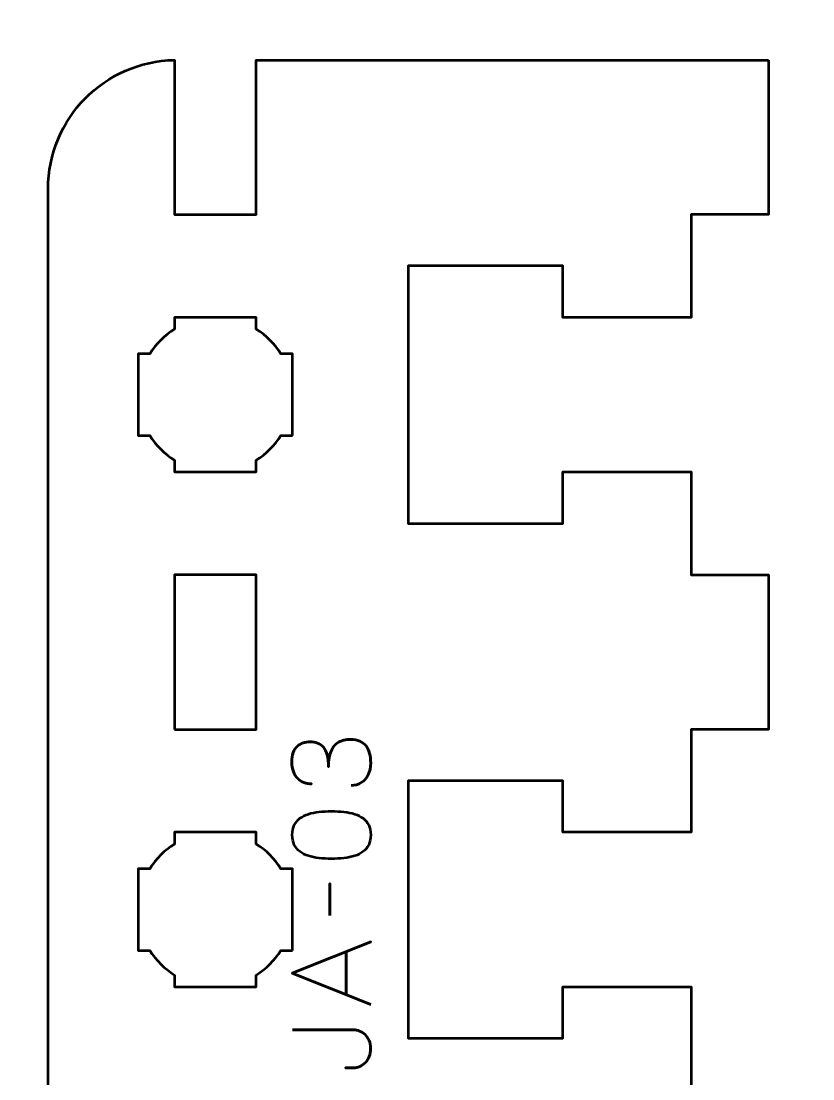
# Model space of a CAD drawing. Header units: centimetres. Extents: x -21 to 0, y -29.7 to 0.
# Drawn here: x -16.655 to -13.578, y -25.758 to -21.649 of the extents above; entities that cross this region are included whole.
import ezdxf

# ---------------------------------------------------------------- set-up
doc = ezdxf.new("R2010")
doc.units = ezdxf.units.CM
doc.header["$MEASUREMENT"] = 0
doc.layers.add('Layer 1', color=7, linetype='Continuous')

msp = doc.modelspace()

# ---------------------------------------------------------------- linework, layer by layer
at = {"layer": 'Layer 1', "color": 22, "lineweight": 53}
msp.add_open_spline([(-21.00003, -29.19995), (-21.00003, -29.19995), (-21.00003, -0.49992), (-21.00003, -0.49992), (-21.00003, -0.49992), (-21.00003, -0.22295), (-20.77694, 0.00004), (-20.49994, 0.00004), (-20.49994, 0.00004), (-20.49994, 0.00004), (-0.50008, 0.00004), (-0.50008, 0.00004), (-0.50008, 0.00004), (-0.22294, 0.00004), (0.00002, -0.22295), (0.00002, -0.49992), (0.00002, -0.49992), (0.00002, -0.49992), (0.00002, -29.19995), (0.00002, -29.19995), (0.00002, -29.19995), (0.00002, -29.47695), (-0.22294, -29.70004), (-0.50008, -29.70004), (-0.50008, -29.70004), (-0.50008, -29.70004), (-20.49994, -29.70004), (-20.49994, -29.70004), (-20.49994, -29.70004), (-20.77694, -29.70004), (-21.00003, -29.47695), (-21.00003, -29.19995)], degree=3, knots=[0, 0, 0, 0, 0.125, 0.125, 0.125, 0.125, 0.25, 0.25, 0.25, 0.25, 0.375, 0.375, 0.375, 0.375, 0.5, 0.5, 0.5, 0.5, 0.625, 0.625, 0.625, 0.625, 0.75, 0.75, 0.75, 0.75, 0.875, 0.875, 0.875, 0.875, 1, 1, 1, 1], dxfattribs=at)
at = {"layer": 'Layer 1', "color": 114, "lineweight": 53}
msp.add_open_spline([(-13.75, -21.80006), (-13.75, -21.80006), (-14.05, -21.80006), (-14.05, -21.80006), (-14.05, -21.80006), (-14.05, -21.80006), (-14.04999, -21.80006), (-14.04999, -21.80006), (-14.04999, -21.80006), (-14.04999, -21.80006), (-15.74125, -21.80006), (-15.74125, -21.80006), (-15.74125, -21.80006), (-15.74125, -21.80006), (-15.74125, -22.40006), (-15.74125, -22.40006), (-15.74125, -22.40006), (-15.74125, -22.40006), (-16.05875, -22.40006), (-16.05875, -22.40006), (-16.05875, -22.40006), (-16.05875, -22.40006), (-16.05875, -21.80017), (-16.05875, -21.80017), (-16.05875, -21.80017), (-16.3308, -21.80484), (-16.55, -22.0269), (-16.55, -22.30006), (-16.55, -22.30006), (-16.55, -22.30006), (-16.55, -27.90005), (-16.55, -27.90005), (-16.55, -27.90005), (-16.55, -28.17321), (-16.3308, -28.39527), (-16.05875, -28.39994), (-16.05875, -28.39994), (-16.05875, -28.39994), (-16.05875, -27.80005), (-16.05875, -27.80005), (-16.05875, -27.80005), (-16.05875, -27.80005), (-15.74125, -27.80005), (-15.74125, -27.80005), (-15.74125, -27.80005), (-15.74125, -27.80005), (-15.74125, -28.39812), (-15.74125, -28.39812), (-15.74125, -28.39812), (-15.74125, -28.39812), (-13.75, -28.38755), (-13.75, -28.38755), (-13.75, -28.38755), (-13.75, -28.38755), (-13.75, -27.80005), (-13.75, -27.80005), (-13.75, -27.80005), (-13.75, -27.80005), (-14.05, -27.80005), (-14.05, -27.80005), (-14.05, -27.80005), (-14.05, -27.80005), (-14.05, -27.40005), (-14.05, -27.40005), (-14.05, -27.40005), (-14.05, -27.40005), (-14.55, -27.40005), (-14.55, -27.40005), (-14.55, -27.40005), (-14.55, -27.40005), (-14.55001, -27.60005), (-14.55001, -27.60005), (-14.55001, -27.60005), (-14.55001, -27.60005), (-15.15, -27.60005), (-15.15, -27.60005), (-15.15, -27.60005), (-15.15, -27.21672), (-15.15, -26.98338), (-15.15, -26.60005), (-15.15, -26.60005), (-15.15, -26.60005), (-14.55001, -26.60005), (-14.55001, -26.60005), (-14.55001, -26.60005), (-14.55001, -26.60005), (-14.55, -26.80005), (-14.55, -26.80005), (-14.55, -26.80005), (-14.55, -26.80005), (-14.04999, -26.80005), (-14.04999, -26.80005), (-14.04999, -26.80005), (-14.04999, -26.80005), (-14.05, -26.40005), (-14.05, -26.40005), (-14.05, -26.40005), (-14.05, -26.40005), (-13.75, -26.40005), (-13.75, -26.40005), (-13.75, -26.40005), (-13.75, -26.40005), (-13.75, -25.80005), (-13.75, -25.80005), (-13.75, -25.80005), (-13.75, -25.80005), (-14.05, -25.80005), (-14.05, -25.80005), (-14.05, -25.80005), (-14.05, -25.80005), (-14.05, -25.40005), (-14.05, -25.40005), (-14.05, -25.40005), (-14.05, -25.40005), (-14.55, -25.40005), (-14.55, -25.40005), (-14.55, -25.40005), (-14.55, -25.40005), (-14.55001, -25.60005), (-14.55001, -25.60005), (-14.55001, -25.60005), (-14.55001, -25.60005), (-15.15, -25.60005), (-15.15, -25.60005), (-15.15, -25.60005), (-15.15, -25.21672), (-15.15, -24.98339), (-15.15, -24.60006), (-15.15, -24.60006), (-15.15, -24.60006), (-14.55001, -24.60006), (-14.55001, -24.60006), (-14.55001, -24.60006), (-14.55001, -24.60006), (-14.55, -24.80006), (-14.55, -24.80006), (-14.55, -24.80006), (-14.55, -24.80006), (-14.04999, -24.80006), (-14.04999, -24.80006), (-14.04999, -24.80006), (-14.04999, -24.80006), (-14.05, -24.40006), (-14.05, -24.40006), (-14.05, -24.40006), (-14.05, -24.40006), (-13.75, -24.40006), (-13.75, -24.40006), (-13.75, -24.40006), (-13.75, -24.40006), (-13.75, -23.80006), (-13.75, -23.80006), (-13.75, -23.80006), (-13.75, -23.80006), (-14.05, -23.80006), (-14.05, -23.80006), (-14.05, -23.80006), (-14.05, -23.80006), (-14.05, -23.40006), (-14.05, -23.40006), (-14.05, -23.40006), (-14.05, -23.40006), (-14.55, -23.40006), (-14.55, -23.40006), (-14.55, -23.40006), (-14.55, -23.40006), (-14.55001, -23.60006), (-14.55001, -23.60006), (-14.55001, -23.60006), (-14.55001, -23.60006), (-15.15, -23.60006), (-15.15, -23.60006), (-15.15, -23.60006), (-15.15, -23.21673), (-15.15, -22.98339), (-15.15, -22.60006), (-15.15, -22.60006), (-15.15, -22.60006), (-14.55001, -22.60006), (-14.55001, -22.60006), (-14.55001, -22.60006), (-14.55001, -22.60006), (-14.55, -22.80006), (-14.55, -22.80006), (-14.55, -22.80006), (-14.55, -22.80006), (-14.04999, -22.80006), (-14.04999, -22.80006), (-14.04999, -22.80006), (-14.04999, -22.80006), (-14.05, -22.40006), (-14.05, -22.40006), (-14.05, -22.40006), (-14.05, -22.40006), (-13.75, -22.40006), (-13.75, -22.40006), (-13.75, -22.40006), (-13.75, -22.40006), (-13.75, -21.80006), (-13.75, -21.80006)], degree=3, knots=[0, 0, 0, 0, 0.02, 0.02, 0.02, 0.02, 0.04, 0.04, 0.04, 0.04, 0.06, 0.06, 0.06, 0.06, 0.08, 0.08, 0.08, 0.08, 0.1, 0.1, 0.1, 0.1, 0.12, 0.12, 0.12, 0.12, 0.14, 0.14, 0.14, 0.14, 0.16, 0.16, 0.16, 0.16, 0.18, 0.18, 0.18, 0.18, 0.2, 0.2, 0.2, 0.2, 0.22, 0.22, 0.22, 0.22, 0.24, 0.24, 0.24, 0.24, 0.26, 0.26, 0.26, 0.26, 0.28, 0.28, 0.28, 0.28, 0.3, 0.3, 0.3, 0.3, 0.32, 0.32, 0.32, 0.32, 0.34, 0.34, 0.34, 0.34, 0.36, 0.36, 0.36, 0.36, 0.38, 0.38, 0.38, 0.38, 0.4, 0.4, 0.4, 0.4, 0.42, 0.42, 0.42, 0.42, 0.44, 0.44, 0.44, 0.44, 0.46, 0.46, 0.46, 0.46, 0.48, 0.48, 0.48, 0.48, 0.5, 0.5, 0.5, 0.5, 0.52, 0.52, 0.52, 0.52, 0.54, 0.54, 0.54, 0.54, 0.56, 0.56, 0.56, 0.56, 0.58, 0.58, 0.58, 0.58, 0.6, 0.6, 0.6, 0.6, 0.62, 0.62, 0.62, 0.62, 0.64, 0.64, 0.64, 0.64, 0.66, 0.66, 0.66, 0.66, 0.68, 0.68, 0.68, 0.68, 0.7, 0.7, 0.7, 0.7, 0.72, 0.72, 0.72, 0.72, 0.74, 0.74, 0.74, 0.74, 0.76, 0.76, 0.76, 0.76, 0.78, 0.78, 0.78, 0.78, 0.8, 0.8, 0.8, 0.8, 0.82, 0.82, 0.82, 0.82, 0.84, 0.84, 0.84, 0.84, 0.86, 0.86, 0.86, 0.86, 0.88, 0.88, 0.88, 0.88, 0.9, 0.9, 0.9, 0.9, 0.92, 0.92, 0.92, 0.92, 0.94, 0.94, 0.94, 0.94, 0.96, 0.96, 0.96, 0.96, 0.98, 0.98, 0.98, 0.98, 1, 1, 1, 1], dxfattribs=at)
at = {"layer": 'Layer 1', "color": 250, "lineweight": 53}
for points, knots in [([(-15.6, -23.25881), (-15.6, -23.25881), (-15.64544, -23.25881), (-15.64544, -23.25881), (-15.64544, -23.25881), (-15.66967, -23.29757), (-15.7025, -23.33039), (-15.74125, -23.35462), (-15.74125, -23.35462), (-15.74125, -23.35462), (-15.74125, -23.40006), (-15.74125, -23.40006), (-15.74125, -23.40006), (-15.74125, -23.40006), (-15.9, -23.40006), (-15.9, -23.40006), (-15.9, -23.40006), (-15.9, -23.40006), (-16.05875, -23.40006), (-16.05875, -23.40006), (-16.05875, -23.40006), (-16.05875, -23.40006), (-16.05875, -23.35462), (-16.05875, -23.35462), (-16.05875, -23.35462), (-16.0975, -23.33039), (-16.13033, -23.29757), (-16.15456, -23.25881), (-16.15456, -23.25881), (-16.15456, -23.25881), (-16.2, -23.25881), (-16.2, -23.25881), (-16.2, -23.25881), (-16.2, -23.25881), (-16.2, -23.10006), (-16.2, -23.10006), (-16.2, -23.10006), (-16.2, -23.10006), (-16.2, -22.94131), (-16.2, -22.94131), (-16.2, -22.94131), (-16.2, -22.94131), (-16.15456, -22.94131), (-16.15456, -22.94131), (-16.15456, -22.94131), (-16.13033, -22.90255), (-16.0975, -22.86973), (-16.05875, -22.8455), (-16.05875, -22.8455), (-16.05875, -22.8455), (-16.05875, -22.80006), (-16.05875, -22.80006), (-16.05875, -22.80006), (-16.05875, -22.80006), (-15.9, -22.80006), (-15.9, -22.80006), (-15.9, -22.80006), (-15.9, -22.80006), (-15.74125, -22.80006), (-15.74125, -22.80006), (-15.74125, -22.80006), (-15.74125, -22.80006), (-15.74125, -22.8455), (-15.74125, -22.8455), (-15.74125, -22.8455), (-15.7025, -22.86973), (-15.66967, -22.90255), (-15.64544, -22.94131), (-15.64544, -22.94131), (-15.64544, -22.94131), (-15.6, -22.94131), (-15.6, -22.94131), (-15.6, -22.94131), (-15.6, -22.94131), (-15.6, -23.10006), (-15.6, -23.10006), (-15.6, -23.10006), (-15.6, -23.10006), (-15.6, -23.25881), (-15.6, -23.25881)], [0, 0, 0, 0, 0.05, 0.05, 0.05, 0.05, 0.1, 0.1, 0.1, 0.1, 0.15, 0.15, 0.15, 0.15, 0.2, 0.2, 0.2, 0.2, 0.25, 0.25, 0.25, 0.25, 0.3, 0.3, 0.3, 0.3, 0.35, 0.35, 0.35, 0.35, 0.4, 0.4, 0.4, 0.4, 0.45, 0.45, 0.45, 0.45, 0.5, 0.5, 0.5, 0.5, 0.55, 0.55, 0.55, 0.55, 0.6, 0.6, 0.6, 0.6, 0.65, 0.65, 0.65, 0.65, 0.7, 0.7, 0.7, 0.7, 0.75, 0.75, 0.75, 0.75, 0.8, 0.8, 0.8, 0.8, 0.85, 0.85, 0.85, 0.85, 0.9, 0.9, 0.9, 0.9, 0.95, 0.95, 0.95, 0.95, 1, 1, 1, 1]), ([(-16.05875, -24.40006), (-16.05875, -24.40006), (-16.05875, -23.80006), (-16.05875, -23.80006), (-16.05875, -23.80006), (-16.05875, -23.80006), (-15.74125, -23.80006), (-15.74125, -23.80006), (-15.74125, -23.80006), (-15.74125, -23.80006), (-15.74125, -24.40006), (-15.74125, -24.40006), (-15.74125, -24.40006), (-15.74125, -24.40006), (-16.05875, -24.40006), (-16.05875, -24.40006)], [0, 0, 0, 0, 0.25, 0.25, 0.25, 0.25, 0.5, 0.5, 0.5, 0.5, 0.75, 0.75, 0.75, 0.75, 1, 1, 1, 1]), ([(-15.6, -25.2588), (-15.6, -25.2588), (-15.64544, -25.2588), (-15.64544, -25.2588), (-15.64544, -25.2588), (-15.66967, -25.29756), (-15.7025, -25.33038), (-15.74125, -25.35461), (-15.74125, -25.35461), (-15.74125, -25.35461), (-15.74125, -25.40005), (-15.74125, -25.40005), (-15.74125, -25.40005), (-15.74125, -25.40005), (-15.9, -25.40005), (-15.9, -25.40005), (-15.9, -25.40005), (-15.9, -25.40005), (-16.05875, -25.40005), (-16.05875, -25.40005), (-16.05875, -25.40005), (-16.05875, -25.40005), (-16.05875, -25.35461), (-16.05875, -25.35461), (-16.05875, -25.35461), (-16.0975, -25.33038), (-16.13033, -25.29756), (-16.15456, -25.2588), (-16.15456, -25.2588), (-16.15456, -25.2588), (-16.2, -25.2588), (-16.2, -25.2588), (-16.2, -25.2588), (-16.2, -25.2588), (-16.2, -25.10005), (-16.2, -25.10005), (-16.2, -25.10005), (-16.2, -25.10005), (-16.2, -24.94131), (-16.2, -24.94131), (-16.2, -24.94131), (-16.2, -24.94131), (-16.15456, -24.94131), (-16.15456, -24.94131), (-16.15456, -24.94131), (-16.13033, -24.90255), (-16.0975, -24.86973), (-16.05875, -24.8455), (-16.05875, -24.8455), (-16.05875, -24.8455), (-16.05875, -24.80006), (-16.05875, -24.80006), (-16.05875, -24.80006), (-16.05875, -24.80006), (-15.9, -24.80006), (-15.9, -24.80006), (-15.9, -24.80006), (-15.9, -24.80006), (-15.74125, -24.80006), (-15.74125, -24.80006), (-15.74125, -24.80006), (-15.74125, -24.80006), (-15.74125, -24.8455), (-15.74125, -24.8455), (-15.74125, -24.8455), (-15.7025, -24.86973), (-15.66967, -24.90255), (-15.64544, -24.94131), (-15.64544, -24.94131), (-15.64544, -24.94131), (-15.6, -24.94131), (-15.6, -24.94131), (-15.6, -24.94131), (-15.6, -24.94131), (-15.6, -25.10005), (-15.6, -25.10005), (-15.6, -25.10005), (-15.6, -25.10005), (-15.6, -25.2588), (-15.6, -25.2588)], [0, 0, 0, 0, 0.05, 0.05, 0.05, 0.05, 0.1, 0.1, 0.1, 0.1, 0.15, 0.15, 0.15, 0.15, 0.2, 0.2, 0.2, 0.2, 0.25, 0.25, 0.25, 0.25, 0.3, 0.3, 0.3, 0.3, 0.35, 0.35, 0.35, 0.35, 0.4, 0.4, 0.4, 0.4, 0.45, 0.45, 0.45, 0.45, 0.5, 0.5, 0.5, 0.5, 0.55, 0.55, 0.55, 0.55, 0.6, 0.6, 0.6, 0.6, 0.65, 0.65, 0.65, 0.65, 0.7, 0.7, 0.7, 0.7, 0.75, 0.75, 0.75, 0.75, 0.8, 0.8, 0.8, 0.8, 0.85, 0.85, 0.85, 0.85, 0.9, 0.9, 0.9, 0.9, 0.95, 0.95, 0.95, 0.95, 1, 1, 1, 1])]:
    msp.add_open_spline(points, degree=3, knots=knots, dxfattribs=at)
at = {"layer": 'Layer 1', "color": 30, "lineweight": 53}
for points, knots in [([(-15.37274, -24.61768), (-15.3575, -24.61761), (-15.34424, -24.61408), (-15.33274, -24.6071), (-15.33274, -24.6071), (-15.32131, -24.60011), (-15.31235, -24.59016), (-15.30593, -24.57718), (-15.30593, -24.57718), (-15.29951, -24.5642), (-15.29626, -24.54861), (-15.29612, -24.53047), (-15.29612, -24.53047), (-15.29612, -24.51686), (-15.29753, -24.50451), (-15.30049, -24.49329), (-15.30049, -24.49329), (-15.30346, -24.48214), (-15.30804, -24.47255), (-15.31432, -24.46443), (-15.31432, -24.46443), (-15.3206, -24.45632), (-15.32872, -24.45011), (-15.33859, -24.44567), (-15.33859, -24.44567), (-15.34854, -24.44129), (-15.36047, -24.43911), (-15.37444, -24.43904), (-15.37444, -24.43904), (-15.39306, -24.43896), (-15.4088, -24.44277), (-15.42157, -24.45032), (-15.42157, -24.45032), (-15.43434, -24.45787), (-15.44393, -24.46959), (-15.45049, -24.48532), (-15.45049, -24.48532), (-15.45706, -24.50105), (-15.46037, -24.52123), (-15.46037, -24.54571), (-15.46037, -24.54571), (-15.4603, -24.52744), (-15.46199, -24.51213), (-15.46545, -24.49964), (-15.46545, -24.49964), (-15.46891, -24.48722), (-15.47378, -24.47728), (-15.48013, -24.4698), (-15.48013, -24.4698), (-15.48641, -24.46232), (-15.49389, -24.45689), (-15.50249, -24.45364), (-15.50249, -24.45364), (-15.51103, -24.45032), (-15.52041, -24.4487), (-15.53064, -24.44877), (-15.53064, -24.44877), (-15.54088, -24.4487), (-15.55033, -24.45011), (-15.55908, -24.45293), (-15.55908, -24.45293), (-15.56783, -24.45569), (-15.57552, -24.4602), (-15.58208, -24.46634), (-15.58208, -24.46634), (-15.58864, -24.47248), (-15.59379, -24.48059), (-15.59746, -24.49054), (-15.59746, -24.49054), (-15.60113, -24.50056), (-15.60296, -24.51277), (-15.60303, -24.52709), (-15.60303, -24.52709), (-15.60296, -24.54134), (-15.60085, -24.55383), (-15.59675, -24.56441), (-15.59675, -24.56441), (-15.59266, -24.57507), (-15.58709, -24.58381), (-15.57996, -24.59087), (-15.57996, -24.59087), (-15.57284, -24.59785), (-15.56472, -24.60308), (-15.55555, -24.60653), (-15.55555, -24.60653), (-15.54638, -24.61006), (-15.53664, -24.61175), (-15.52641, -24.61175), (-15.52641, -24.61175), (-15.53664, -24.61175), (-15.54638, -24.61006), (-15.55555, -24.60653), (-15.55555, -24.60653), (-15.56472, -24.60308), (-15.57284, -24.59785), (-15.57996, -24.59087), (-15.57996, -24.59087), (-15.58709, -24.58381), (-15.59266, -24.57507), (-15.59675, -24.56441), (-15.59675, -24.56441), (-15.60085, -24.55383), (-15.60296, -24.54134), (-15.60303, -24.52709), (-15.60303, -24.52709), (-15.60296, -24.51277), (-15.60113, -24.50056), (-15.59746, -24.49054), (-15.59746, -24.49054), (-15.59379, -24.48059), (-15.58864, -24.47248), (-15.58208, -24.46634), (-15.58208, -24.46634), (-15.57552, -24.4602), (-15.56783, -24.45569), (-15.55908, -24.45293), (-15.55908, -24.45293), (-15.55033, -24.45011), (-15.54088, -24.4487), (-15.53064, -24.44877), (-15.53064, -24.44877), (-15.52041, -24.4487), (-15.51103, -24.45032), (-15.50249, -24.45364), (-15.50249, -24.45364), (-15.49389, -24.45689), (-15.48641, -24.46232), (-15.48013, -24.4698), (-15.48013, -24.4698), (-15.47378, -24.47728), (-15.46891, -24.48722), (-15.46545, -24.49964), (-15.46545, -24.49964), (-15.46199, -24.51213), (-15.4603, -24.52744), (-15.46037, -24.54571), (-15.46037, -24.54571), (-15.46037, -24.52123), (-15.45706, -24.50105), (-15.45049, -24.48532), (-15.45049, -24.48532), (-15.44393, -24.46959), (-15.43434, -24.45787), (-15.42157, -24.45032), (-15.42157, -24.45032), (-15.4088, -24.44277), (-15.39306, -24.43896), (-15.37444, -24.43904), (-15.37444, -24.43904), (-15.36047, -24.43911), (-15.34854, -24.44129), (-15.33859, -24.44567), (-15.33859, -24.44567), (-15.32872, -24.45011), (-15.3206, -24.45632), (-15.31432, -24.46443), (-15.31432, -24.46443), (-15.30804, -24.47255), (-15.30346, -24.48214), (-15.30049, -24.49329), (-15.30049, -24.49329), (-15.29753, -24.50451), (-15.29612, -24.51686), (-15.29612, -24.53047), (-15.29612, -24.53047), (-15.29626, -24.54861), (-15.29951, -24.5642), (-15.30593, -24.57718), (-15.30593, -24.57718), (-15.31235, -24.59016), (-15.32131, -24.60011), (-15.33274, -24.6071), (-15.33274, -24.6071), (-15.34424, -24.61408), (-15.3575, -24.61761), (-15.37274, -24.61768)], [0, 0, 0, 0, 0.0227273, 0.0227273, 0.0227273, 0.0227273, 0.0454545, 0.0454545, 0.0454545, 0.0454545, 0.0681818, 0.0681818, 0.0681818, 0.0681818, 0.0909091, 0.0909091, 0.0909091, 0.0909091, 0.1136364, 0.1136364, 0.1136364, 0.1136364, 0.1363636, 0.1363636, 0.1363636, 0.1363636, 0.1590909, 0.1590909, 0.1590909, 0.1590909, 0.1818182, 0.1818182, 0.1818182, 0.1818182, 0.2045455, 0.2045455, 0.2045455, 0.2045455, 0.2272727, 0.2272727, 0.2272727, 0.2272727, 0.25, 0.25, 0.25, 0.25, 0.2727273, 0.2727273, 0.2727273, 0.2727273, 0.2954545, 0.2954545, 0.2954545, 0.2954545, 0.3181818, 0.3181818, 0.3181818, 0.3181818, 0.3409091, 0.3409091, 0.3409091, 0.3409091, 0.3636364, 0.3636364, 0.3636364, 0.3636364, 0.3863636, 0.3863636, 0.3863636, 0.3863636, 0.4090909, 0.4090909, 0.4090909, 0.4090909, 0.4318182, 0.4318182, 0.4318182, 0.4318182, 0.4545455, 0.4545455, 0.4545455, 0.4545455, 0.4772727, 0.4772727, 0.4772727, 0.4772727, 0.5, 0.5, 0.5, 0.5, 0.5227273, 0.5227273, 0.5227273, 0.5227273, 0.5454545, 0.5454545, 0.5454545, 0.5454545, 0.5681818, 0.5681818, 0.5681818, 0.5681818, 0.5909091, 0.5909091, 0.5909091, 0.5909091, 0.6136364, 0.6136364, 0.6136364, 0.6136364, 0.6363636, 0.6363636, 0.6363636, 0.6363636, 0.6590909, 0.6590909, 0.6590909, 0.6590909, 0.6818182, 0.6818182, 0.6818182, 0.6818182, 0.7045455, 0.7045455, 0.7045455, 0.7045455, 0.7272727, 0.7272727, 0.7272727, 0.7272727, 0.75, 0.75, 0.75, 0.75, 0.7727273, 0.7727273, 0.7727273, 0.7727273, 0.7954545, 0.7954545, 0.7954545, 0.7954545, 0.8181818, 0.8181818, 0.8181818, 0.8181818, 0.8409091, 0.8409091, 0.8409091, 0.8409091, 0.8636364, 0.8636364, 0.8636364, 0.8636364, 0.8863636, 0.8863636, 0.8863636, 0.8863636, 0.9090909, 0.9090909, 0.9090909, 0.9090909, 0.9318182, 0.9318182, 0.9318182, 0.9318182, 0.9545455, 0.9545455, 0.9545455, 0.9545455, 0.9772727, 0.9772727, 0.9772727, 0.9772727, 1, 1, 1, 1]), ([(-15.29612, -24.81029), (-15.29619, -24.79548), (-15.2988, -24.78271), (-15.30388, -24.77205), (-15.30388, -24.77205), (-15.30896, -24.76147), (-15.31623, -24.75265), (-15.32547, -24.7456), (-15.32547, -24.7456), (-15.33478, -24.73861), (-15.34579, -24.73311), (-15.35849, -24.72902), (-15.35849, -24.72902), (-15.37119, -24.72499), (-15.38509, -24.7221), (-15.40033, -24.72048), (-15.40033, -24.72048), (-15.41557, -24.71878), (-15.43159, -24.71794), (-15.44852, -24.71801), (-15.44852, -24.71801), (-15.46538, -24.71794), (-15.4814, -24.71878), (-15.49657, -24.72048), (-15.49657, -24.72048), (-15.51174, -24.7221), (-15.52571, -24.72499), (-15.53841, -24.72902), (-15.53841, -24.72902), (-15.55104, -24.73311), (-15.56204, -24.73861), (-15.57143, -24.7456), (-15.57143, -24.7456), (-15.58074, -24.75265), (-15.58801, -24.76147), (-15.59309, -24.77205), (-15.59309, -24.77205), (-15.59824, -24.78271), (-15.60085, -24.79548), (-15.60092, -24.81029), (-15.60092, -24.81029), (-15.60085, -24.82511), (-15.59824, -24.83788), (-15.59309, -24.84854), (-15.59309, -24.84854), (-15.58801, -24.85912), (-15.58074, -24.86794), (-15.57143, -24.87499), (-15.57143, -24.87499), (-15.56204, -24.88198), (-15.55104, -24.88748), (-15.53841, -24.89157), (-15.53841, -24.89157), (-15.52571, -24.8956), (-15.51174, -24.89849), (-15.49657, -24.90011), (-15.49657, -24.90011), (-15.4814, -24.9018), (-15.46538, -24.90265), (-15.44852, -24.90258), (-15.44852, -24.90258), (-15.43159, -24.90265), (-15.41557, -24.9018), (-15.40033, -24.90011), (-15.40033, -24.90011), (-15.38509, -24.89849), (-15.37119, -24.8956), (-15.35849, -24.89157), (-15.35849, -24.89157), (-15.34579, -24.88748), (-15.33478, -24.88198), (-15.32547, -24.87499), (-15.32547, -24.87499), (-15.31623, -24.86794), (-15.30896, -24.85912), (-15.30388, -24.84854), (-15.30388, -24.84854), (-15.2988, -24.83788), (-15.29619, -24.82511), (-15.29612, -24.81029)], [0, 0, 0, 0, 0.05, 0.05, 0.05, 0.05, 0.1, 0.1, 0.1, 0.1, 0.15, 0.15, 0.15, 0.15, 0.2, 0.2, 0.2, 0.2, 0.25, 0.25, 0.25, 0.25, 0.3, 0.3, 0.3, 0.3, 0.35, 0.35, 0.35, 0.35, 0.4, 0.4, 0.4, 0.4, 0.45, 0.45, 0.45, 0.45, 0.5, 0.5, 0.5, 0.5, 0.55, 0.55, 0.55, 0.55, 0.6, 0.6, 0.6, 0.6, 0.65, 0.65, 0.65, 0.65, 0.7, 0.7, 0.7, 0.7, 0.75, 0.75, 0.75, 0.75, 0.8, 0.8, 0.8, 0.8, 0.85, 0.85, 0.85, 0.85, 0.9, 0.9, 0.9, 0.9, 0.95, 0.95, 0.95, 0.95, 1, 1, 1, 1]), ([(-15.29612, -24.81029), (-15.29619, -24.79548), (-15.2988, -24.78271), (-15.30388, -24.77205), (-15.30388, -24.77205), (-15.30896, -24.76147), (-15.31623, -24.75265), (-15.32547, -24.7456), (-15.32547, -24.7456), (-15.33478, -24.73861), (-15.34579, -24.73311), (-15.35849, -24.72902), (-15.35849, -24.72902), (-15.37119, -24.72499), (-15.38509, -24.7221), (-15.40033, -24.72048), (-15.40033, -24.72048), (-15.41557, -24.71878), (-15.43159, -24.71794), (-15.44852, -24.71801), (-15.44852, -24.71801), (-15.46538, -24.71794), (-15.4814, -24.71878), (-15.49657, -24.72048), (-15.49657, -24.72048), (-15.51174, -24.7221), (-15.52571, -24.72499), (-15.53841, -24.72902), (-15.53841, -24.72902), (-15.55104, -24.73311), (-15.56204, -24.73861), (-15.57143, -24.7456), (-15.57143, -24.7456), (-15.58074, -24.75265), (-15.58801, -24.76147), (-15.59309, -24.77205), (-15.59309, -24.77205), (-15.59824, -24.78271), (-15.60085, -24.79548), (-15.60092, -24.81029), (-15.60092, -24.81029), (-15.60085, -24.82511), (-15.59824, -24.83788), (-15.59309, -24.84854), (-15.59309, -24.84854), (-15.58801, -24.85912), (-15.58074, -24.86794), (-15.57143, -24.87499), (-15.57143, -24.87499), (-15.56204, -24.88198), (-15.55104, -24.88748), (-15.53841, -24.89157), (-15.53841, -24.89157), (-15.52571, -24.8956), (-15.51174, -24.89849), (-15.49657, -24.90011), (-15.49657, -24.90011), (-15.4814, -24.9018), (-15.46538, -24.90265), (-15.44852, -24.90258), (-15.44852, -24.90258), (-15.43159, -24.90265), (-15.41557, -24.9018), (-15.40033, -24.90011), (-15.40033, -24.90011), (-15.38509, -24.89849), (-15.37119, -24.8956), (-15.35849, -24.89157), (-15.35849, -24.89157), (-15.34579, -24.88748), (-15.33478, -24.88198), (-15.32547, -24.87499), (-15.32547, -24.87499), (-15.31623, -24.86794), (-15.30896, -24.85912), (-15.30388, -24.84854), (-15.30388, -24.84854), (-15.2988, -24.83788), (-15.29619, -24.82511), (-15.29612, -24.81029)], [0, 0, 0, 0, 0.05, 0.05, 0.05, 0.05, 0.1, 0.1, 0.1, 0.1, 0.15, 0.15, 0.15, 0.15, 0.2, 0.2, 0.2, 0.2, 0.25, 0.25, 0.25, 0.25, 0.3, 0.3, 0.3, 0.3, 0.35, 0.35, 0.35, 0.35, 0.4, 0.4, 0.4, 0.4, 0.45, 0.45, 0.45, 0.45, 0.5, 0.5, 0.5, 0.5, 0.55, 0.55, 0.55, 0.55, 0.6, 0.6, 0.6, 0.6, 0.65, 0.65, 0.65, 0.65, 0.7, 0.7, 0.7, 0.7, 0.75, 0.75, 0.75, 0.75, 0.8, 0.8, 0.8, 0.8, 0.85, 0.85, 0.85, 0.85, 0.9, 0.9, 0.9, 0.9, 0.95, 0.95, 0.95, 0.95, 1, 1, 1, 1]), ([(-15.45572, -25.12271), (-15.45572, -25.12271), (-15.45572, -24.99952), (-15.45572, -24.99952), (-15.45572, -24.99952), (-15.45572, -24.99952), (-15.45572, -25.12271), (-15.45572, -25.12271)], [0, 0, 0, 0, 0.5, 0.5, 0.5, 0.5, 1, 1, 1, 1]), ([(-15.29612, -25.46857), (-15.29612, -25.46857), (-15.60134, -25.3475), (-15.60134, -25.3475), (-15.60134, -25.3475), (-15.60134, -25.3475), (-15.29612, -25.226), (-15.29612, -25.226), (-15.29612, -25.226), (-15.29612, -25.226), (-15.60134, -25.3475), (-15.60134, -25.3475), (-15.60134, -25.3475), (-15.60134, -25.3475), (-15.29612, -25.46857), (-15.29612, -25.46857)], [0, 0, 0, 0, 0.25, 0.25, 0.25, 0.25, 0.5, 0.5, 0.5, 0.5, 0.75, 0.75, 0.75, 0.75, 1, 1, 1, 1]), ([(-15.39222, -25.43047), (-15.39222, -25.43047), (-15.39222, -25.26453), (-15.39222, -25.26453), (-15.39222, -25.26453), (-15.39222, -25.26453), (-15.39222, -25.43047), (-15.39222, -25.43047)], [0, 0, 0, 0, 0.5, 0.5, 0.5, 0.5, 1, 1, 1, 1]), ([(-15.59965, -25.56678), (-15.59965, -25.56678), (-15.36258, -25.5672), (-15.36258, -25.5672), (-15.36258, -25.5672), (-15.35482, -25.5672), (-15.34713, -25.56883), (-15.33937, -25.57193), (-15.33937, -25.57193), (-15.33168, -25.57511), (-15.32455, -25.57976), (-15.31813, -25.5859), (-15.31813, -25.5859), (-15.31164, -25.59211), (-15.30649, -25.59966), (-15.30254, -25.60862), (-15.30254, -25.60862), (-15.29866, -25.61765), (-15.29661, -25.62795), (-15.29654, -25.63959), (-15.29654, -25.63959), (-15.29654, -25.65124), (-15.29845, -25.66175), (-15.30219, -25.67106), (-15.30219, -25.67106), (-15.306, -25.68038), (-15.31108, -25.68835), (-15.3175, -25.69491), (-15.3175, -25.69491), (-15.32392, -25.70154), (-15.33097, -25.70655), (-15.33881, -25.71008), (-15.33881, -25.71008), (-15.34664, -25.71361), (-15.35454, -25.71537), (-15.36258, -25.71537), (-15.36258, -25.71537), (-15.36258, -25.71537), (-15.39391, -25.71537), (-15.39391, -25.71537), (-15.39391, -25.71537), (-15.39391, -25.71537), (-15.36258, -25.71537), (-15.36258, -25.71537), (-15.36258, -25.71537), (-15.35454, -25.71537), (-15.34664, -25.71361), (-15.33881, -25.71008), (-15.33881, -25.71008), (-15.33097, -25.70655), (-15.32392, -25.70154), (-15.3175, -25.69491), (-15.3175, -25.69491), (-15.31108, -25.68835), (-15.306, -25.68038), (-15.30219, -25.67106), (-15.30219, -25.67106), (-15.29845, -25.66175), (-15.29654, -25.65124), (-15.29654, -25.63959), (-15.29654, -25.63959), (-15.29661, -25.62795), (-15.29866, -25.61765), (-15.30254, -25.60862), (-15.30254, -25.60862), (-15.30649, -25.59966), (-15.31164, -25.59211), (-15.31813, -25.5859), (-15.31813, -25.5859), (-15.32455, -25.57976), (-15.33168, -25.57511), (-15.33937, -25.57193), (-15.33937, -25.57193), (-15.34713, -25.56883), (-15.35482, -25.5672), (-15.36258, -25.5672), (-15.36258, -25.5672), (-15.36258, -25.5672), (-15.59965, -25.56678), (-15.59965, -25.56678)], [0, 0, 0, 0, 0.05, 0.05, 0.05, 0.05, 0.1, 0.1, 0.1, 0.1, 0.15, 0.15, 0.15, 0.15, 0.2, 0.2, 0.2, 0.2, 0.25, 0.25, 0.25, 0.25, 0.3, 0.3, 0.3, 0.3, 0.35, 0.35, 0.35, 0.35, 0.4, 0.4, 0.4, 0.4, 0.45, 0.45, 0.45, 0.45, 0.5, 0.5, 0.5, 0.5, 0.55, 0.55, 0.55, 0.55, 0.6, 0.6, 0.6, 0.6, 0.65, 0.65, 0.65, 0.65, 0.7, 0.7, 0.7, 0.7, 0.75, 0.75, 0.75, 0.75, 0.8, 0.8, 0.8, 0.8, 0.85, 0.85, 0.85, 0.85, 0.9, 0.9, 0.9, 0.9, 0.95, 0.95, 0.95, 0.95, 1, 1, 1, 1])]:
    msp.add_open_spline(points, degree=3, knots=knots, dxfattribs=at)

doc.saveas('drawing.dxf')
